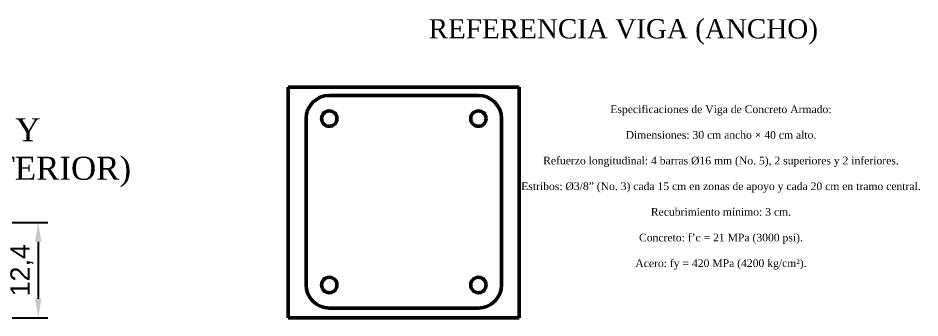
# Model space of a CAD drawing. Header units: metres. Extents: x 29 to 562, y -33 to 369.
# Drawn here: x 202.2 to 319.3, y 19.1 to 58 of the extents above; entities that cross this region are included whole.
import ezdxf

# ---------------------------------------------------------------- set-up
doc = ezdxf.new("R2010")
doc.units = ezdxf.units.M
doc.header["$LTSCALE"] = 2
doc.header["$PDMODE"] = 35
doc.layers.add('001_Dark_1 10', color=7, linetype='Continuous', lineweight=0)
doc.layers.add('S-BEAM', color=1, linetype='Continuous', lineweight=50)
doc.styles.get("Standard").update_dxf_attribs({"font": 'arial.ttf'})
doc.dimstyles.new('ISO-25', dxfattribs={"dimtxt": 2.5, "dimasz": 2.5, "dimexe": 1.25, "dimexo": 0.625, "dimtad": 1, "dimtxsty": 'Standard', "dimcen": 2.5, "dimadec": 0, "dimazin": 0, "dimtfac": 1, "dimtmove": 0, "dimatfit": 3, "dimfxl": 1, "dimarcsym": 0})

# ---------------------------------------------------------------- blocks, each defined once
blk = doc.blocks.new('*D72')
at = {"layer": '001_Dark_1 10', "color": 0, "lineweight": -2, "transparency": 16777216}
for p, q in [((201.06, 31.45), (206.09, 31.45)), ((204.84, 28.95), (204.84, 21.55)), ((201.06, 19.05), (206.09, 19.05))]:
    blk.add_line(p, q, dxfattribs=at)
at = {"layer": '001_Dark_1 10', "color": 0, "transparency": 16777216}
for points in [[(204.42, 28.95), (205.26, 28.95), (204.84, 31.45)], [(204.42, 21.55), (205.26, 21.55), (204.84, 19.05)]]:
    blk.add_solid(points, dxfattribs=at)
at = {"layer": 'Defpoints', "color": 0, "transparency": 16777216}
for p in [(200.44, 31.45), (200.44, 19.05), (204.84, 19.05)]:
    blk.add_point(p, dxfattribs=at)
at = {"layer": '001_Dark_1 10', "color": 0, "transparency": 16777216, "insert": (202.71, 25.25), "char_height": 2.5, "attachment_point": 5, "rotation": 90}
blk.add_mtext('12,4', dxfattribs=at)

msp = doc.modelspace()

# ---------------------------------------------------------------- linework, layer by layer
at = {"layer": 'S-BEAM'}
for p, q in [((237.29, 49.05), (237.29, 19.05)), ((267.29, 49.05), (237.29, 49.05)), ((267.29, 19.05), (267.29, 49.05)), ((242.636, 47.959), (262, 47.959)), ((239.636, 44.959), (239.636, 23.339)), ((265, 44.959), (265, 23.339)), ((242.636, 20.339), (262, 20.339)), ((237.29, 19.05), (267.29, 19.05))]:
    msp.add_line(p, q, dxfattribs=at)
for centre in [(242.636, 44.959), (262, 44.959), (242.636, 23.339), (262, 23.339)]:
    msp.add_circle(centre, 1, dxfattribs=at)
for centre, start, end in [((242.636, 44.959), 90, 180), ((262, 44.959), 0, 90), ((242.636, 23.339), 180, 270), ((262, 23.339), 270, 0)]:
    msp.add_arc(centre, 3, start, end, dxfattribs=at)

# ---------------------------------------------------------------- texts
at = {"attachment_point": 2}
for s, insert, char_height in [('{\\fTimes New Roman|b0|i0|c0|p18;REFERENCIA VIGA (ANCHO) }', (280.816, 57.879), 2.5), ('{\\fTimes New Roman|b0|i0|c0|p18;Especificaciones de Viga de Concreto Armado:^J^JDimensiones: 30 cm ancho × 40 cm alto.^J^JRefuerzo longitudinal: 4 barras Ø16 mm (No. 5), 2 superiores y 2 inferiores.^J^JEstribos: Ø3/8” (No. 3) cada 15 cm en zonas de apoyo y cada 20 cm en tramo central.^J^JRecubrimiento mínimo: 3 cm.^J^JConcreto: f’c = 21 MPa (3000 psi).^J^JAcero: fy = 420 MPa (4200 kg/cm²).}', (293.496, 46.674), 1), ('{\\fTimes New Roman|b0|i0|c0|p18;PLANO CON VIGAS Y COLUMNAS (VISTA POSTERIOR)}', (182.536, 45.007), 3)]:
    msp.add_mtext_dynamic_manual_height_columns(s, width=69.93919, gutter_width=12.5, heights=[0], dxfattribs=dict(at, insert=insert, char_height=char_height))

# ---------------------------------------------------------------- dimensions: what is measured, and where the dimension line sits
at = {"layer": '001_Dark_1 10'}
dim = msp.add_linear_dim(base=(204.84, 19.05), p1=(200.439, 31.45), p2=(200.439, 19.05), angle=90, dimstyle='ISO-25', dxfattribs=at)
dim.commit()
dim.dimension.update_dxf_attribs({"geometry": '*D72', "text_midpoint": (202.713, 25.25)})

doc.saveas('drawing.dxf')
